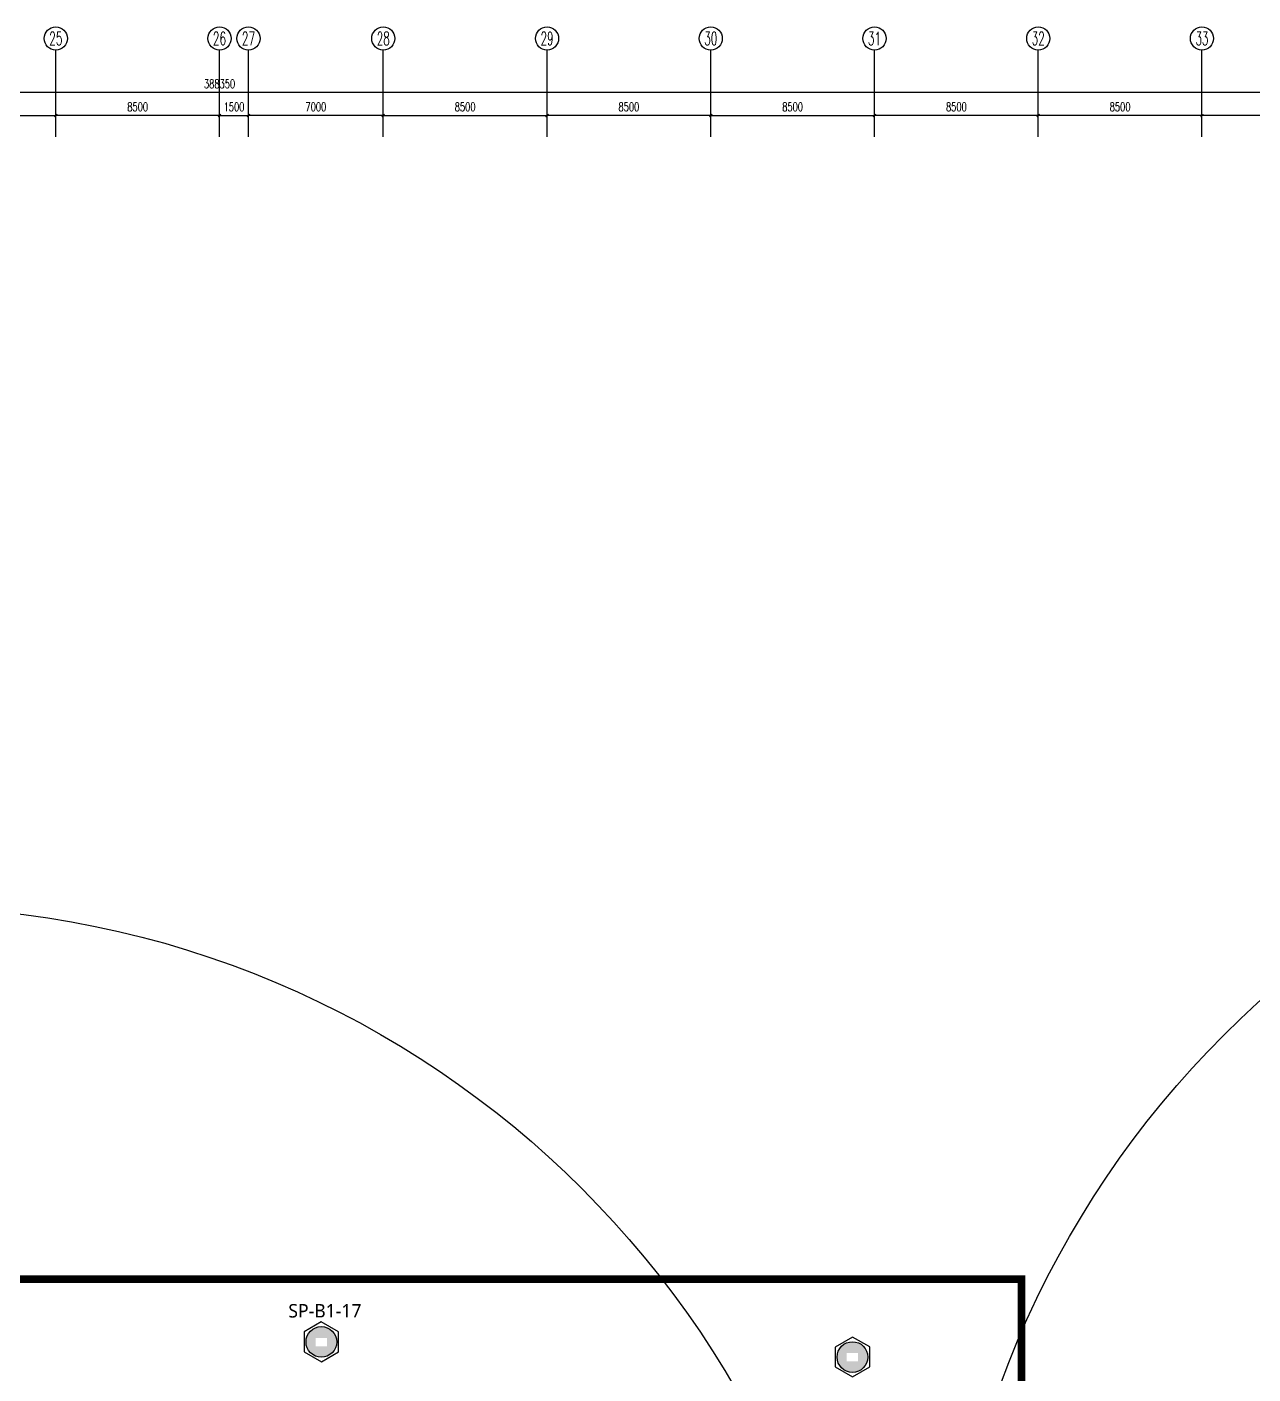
# Model space of a CAD drawing. Extents: x 0 to 3879896, y -114000 to 391286.
# Drawn here: x 2103323 to 2166973, y 320135 to 390086 of the extents above; entities that cross this region are included whole.
import ezdxf
from ezdxf.enums import TextEntityAlignment as Align

# ---------------------------------------------------------------- set-up
doc = ezdxf.new("R2010")
doc.units = 0
doc.header["$LTSCALE"] = 1000
doc.header["$MEASUREMENT"] = 0
doc.linetypes.add('SZGX_a-zzgr$0$DASHDOT2', pattern=[6, 3, -1.5, 0, -1.5])
doc.layers.get('0').update_dxf_attribs({"linetype": 'CONTINUOUS'})
doc.layers.get('Defpoints').update_dxf_attribs({"linetype": 'CONTINUOUS'})
for name, color, linetype in [('AP', 7, 'CONTINUOUS'), ('AXIS', 3, 'CONTINUOUS'), ('AXIS_TEXT', 7, 'CONTINUOUS'), ('T-METER DATA', 150, 'C_LINE'), ('WALL', 2, 'CONTINUOUS')]:
    doc.layers.add(name, color=color, linetype=linetype)
doc.layers.add('Arc_建筑红线', color=1, linetype='CONTINUOUS', lineweight=40)
doc.styles.add('_TCH_AXIS', font='COMPLEX', dxfattribs={"bigfont": 'GBCBIG'})
doc.styles.add('DIM_FONT', font='SIMPLEX', dxfattribs={"width": 0.7, "bigfont": 'GBCBIG'})
doc.styles.get("Standard").update_dxf_attribs({"font": 'GBENOR', "bigfont": 'GBCBIG'})
doc.linetypes.add('C_LINE', pattern='A,25.7,-2.08,["C",Standard,S=2.54,R=0,X=-0.54,Y=-1.27],-2.35', length=30.13)
doc.dimstyles.new('DIMN', dxfattribs={"dimscale": 1.5, "dimtxt": 300, "dimasz": 100, "dimexe": 250, "dimexo": 300, "dimgap": 150, "dimtad": 1, "dimdec": 0, "dimzin": 0, "dimdsep": 46, "dimtxsty": 'DIM_FONT', "dimblk": 'ARCHTICK', "dimcen": 0.09, "dimclrt": 7, "dimazin": 2, "dimtfac": 1, "dimtdec": 0, "dimtix": 1, "dimtmove": 2, "dimatfit": 3, "dimldrblk": 'ARCHTICK', "dimfxl": 1, "dimtolj": 1, "dimtzin": 0, "dimarcsym": 0})

# ---------------------------------------------------------------- blocks, each defined once
blk = doc.blocks.new('_ArchTick')
at = {"color": 0, "linetype": 'ByBlock', "const_width": 0.4}
blk.add_lwpolyline([(-0.5, -0.5), (0.5, 0.5)], dxfattribs=at)
blk = doc.blocks.new('*D527')
at = {"layer": 'AXIS', "color": 0, "lineweight": -2}
for p, q in [((1886471, 384836), (1886471, 387061)), ((2274821, 384836), (2274821, 387061)), ((2274821, 386686), (1886471, 386686))]:
    blk.add_line(p, q, dxfattribs=at)
at = {"layer": 'Defpoints', "color": 0, "transparency": 16777216}
for p in [(1886471, 386686), (1886471, 384386), (2274821, 384386)]:
    blk.add_point(p, dxfattribs=at)
at = {"layer": 'AXIS', "color": 0, "lineweight": -2, "xscale": 150, "yscale": 150, "zscale": 150, "rotation": 180}
blk.add_blockref('_ArchTick', (1886471, 386686), dxfattribs=at)
at = {"layer": 'AXIS', "color": 0, "lineweight": -2, "xscale": 150, "yscale": 150, "zscale": 150}
blk.add_blockref('_ArchTick', (2274821, 386686), dxfattribs=at)
at = {"layer": 'AXIS', "color": 7, "insert": (2113321, 387136), "char_height": 450, "attachment_point": 5, "style": 'DIM_FONT'}
blk.add_mtext('\\A1;388350', dxfattribs=at)
blk = doc.blocks.new('*D548')
at = {"layer": 'AXIS', "color": 0, "lineweight": -2}
for p, q in [((2096321, 384836), (2096321, 385861)), ((2096321, 385486), (2104821, 385486)), ((2104821, 384836), (2104821, 385861))]:
    blk.add_line(p, q, dxfattribs=at)
at = {"layer": 'Defpoints', "color": 0, "transparency": 16777216}
for p in [(2104821, 385486), (2096321, 384386), (2104821, 384386)]:
    blk.add_point(p, dxfattribs=at)
at = {"layer": 'AXIS', "color": 0, "lineweight": -2, "xscale": 150, "yscale": 150, "zscale": 150, "rotation": 180}
blk.add_blockref('_ArchTick', (2096321, 385486), dxfattribs=at)
at = {"layer": 'AXIS', "color": 0, "lineweight": -2, "xscale": 150, "yscale": 150, "zscale": 150}
blk.add_blockref('_ArchTick', (2104821, 385486), dxfattribs=at)
at = {"layer": 'AXIS', "color": 7, "insert": (2100571, 385936), "char_height": 450, "attachment_point": 5, "style": 'DIM_FONT'}
blk.add_mtext('\\A1;8500', dxfattribs=at)
blk = doc.blocks.new('*D549')
at = {"layer": 'AXIS', "color": 0, "lineweight": -2}
for p, q in [((2113321, 384836), (2113321, 385861)), ((2113321, 385486), (2114821, 385486)), ((2114821, 384836), (2114821, 385861))]:
    blk.add_line(p, q, dxfattribs=at)
at = {"layer": 'Defpoints', "color": 0, "transparency": 16777216}
for p in [(2114821, 385486), (2113321, 384386), (2114821, 384386)]:
    blk.add_point(p, dxfattribs=at)
at = {"layer": 'AXIS', "color": 0, "lineweight": -2, "xscale": 150, "yscale": 150, "zscale": 150, "rotation": 180}
blk.add_blockref('_ArchTick', (2113321, 385486), dxfattribs=at)
at = {"layer": 'AXIS', "color": 0, "lineweight": -2, "xscale": 150, "yscale": 150, "zscale": 150}
blk.add_blockref('_ArchTick', (2114821, 385486), dxfattribs=at)
at = {"layer": 'AXIS', "color": 7, "insert": (2114071, 385936), "char_height": 450, "attachment_point": 5, "style": 'DIM_FONT'}
blk.add_mtext('\\A1;1500', dxfattribs=at)
blk = doc.blocks.new('*D550')
at = {"layer": 'AXIS', "color": 0, "lineweight": -2}
for p, q in [((2104821, 384836), (2104821, 385861)), ((2113321, 385486), (2104821, 385486)), ((2113321, 384836), (2113321, 385861))]:
    blk.add_line(p, q, dxfattribs=at)
at = {"layer": 'Defpoints', "color": 0, "transparency": 16777216}
for p in [(2104821, 385486), (2104821, 384386), (2113321, 384386)]:
    blk.add_point(p, dxfattribs=at)
at = {"layer": 'AXIS', "color": 0, "lineweight": -2, "xscale": 150, "yscale": 150, "zscale": 150, "rotation": 180}
blk.add_blockref('_ArchTick', (2104821, 385486), dxfattribs=at)
at = {"layer": 'AXIS', "color": 0, "lineweight": -2, "xscale": 150, "yscale": 150, "zscale": 150}
blk.add_blockref('_ArchTick', (2113321, 385486), dxfattribs=at)
at = {"layer": 'AXIS', "color": 7, "insert": (2109071, 385936), "char_height": 450, "attachment_point": 5, "style": 'DIM_FONT'}
blk.add_mtext('\\A1;8500', dxfattribs=at)
blk = doc.blocks.new('*D551')
at = {"layer": 'AXIS', "color": 0, "lineweight": -2}
for p, q in [((2114821, 384836), (2114821, 385861)), ((2121821, 385486), (2114821, 385486)), ((2121821, 384836), (2121821, 385861))]:
    blk.add_line(p, q, dxfattribs=at)
at = {"layer": 'Defpoints', "color": 0, "transparency": 16777216}
for p in [(2114821, 385486), (2114821, 384386), (2121821, 384386)]:
    blk.add_point(p, dxfattribs=at)
at = {"layer": 'AXIS', "color": 0, "lineweight": -2, "xscale": 150, "yscale": 150, "zscale": 150, "rotation": 180}
blk.add_blockref('_ArchTick', (2114821, 385486), dxfattribs=at)
at = {"layer": 'AXIS', "color": 0, "lineweight": -2, "xscale": 150, "yscale": 150, "zscale": 150}
blk.add_blockref('_ArchTick', (2121821, 385486), dxfattribs=at)
at = {"layer": 'AXIS', "color": 7, "insert": (2118321, 385936), "char_height": 450, "attachment_point": 5, "style": 'DIM_FONT'}
blk.add_mtext('\\A1;7000', dxfattribs=at)
blk = doc.blocks.new('*D552')
at = {"layer": 'AXIS', "color": 0, "lineweight": -2}
for p, q in [((2121821, 384836), (2121821, 385861)), ((2121821, 385486), (2130321, 385486)), ((2130321, 384836), (2130321, 385861))]:
    blk.add_line(p, q, dxfattribs=at)
at = {"layer": 'Defpoints', "color": 0, "transparency": 16777216}
for p in [(2130321, 385486), (2121821, 384386), (2130321, 384386)]:
    blk.add_point(p, dxfattribs=at)
at = {"layer": 'AXIS', "color": 0, "lineweight": -2, "xscale": 150, "yscale": 150, "zscale": 150, "rotation": 180}
blk.add_blockref('_ArchTick', (2121821, 385486), dxfattribs=at)
at = {"layer": 'AXIS', "color": 0, "lineweight": -2, "xscale": 150, "yscale": 150, "zscale": 150}
blk.add_blockref('_ArchTick', (2130321, 385486), dxfattribs=at)
at = {"layer": 'AXIS', "color": 7, "insert": (2126071, 385936), "char_height": 450, "attachment_point": 5, "style": 'DIM_FONT'}
blk.add_mtext('\\A1;8500', dxfattribs=at)
blk = doc.blocks.new('*D553')
at = {"layer": 'AXIS', "color": 0, "lineweight": -2}
for p, q in [((2130321, 384836), (2130321, 385861)), ((2138821, 385486), (2130321, 385486)), ((2138821, 384836), (2138821, 385861))]:
    blk.add_line(p, q, dxfattribs=at)
at = {"layer": 'Defpoints', "color": 0, "transparency": 16777216}
for p in [(2130321, 385486), (2130321, 384386), (2138821, 384386)]:
    blk.add_point(p, dxfattribs=at)
at = {"layer": 'AXIS', "color": 0, "lineweight": -2, "xscale": 150, "yscale": 150, "zscale": 150, "rotation": 180}
blk.add_blockref('_ArchTick', (2130321, 385486), dxfattribs=at)
at = {"layer": 'AXIS', "color": 0, "lineweight": -2, "xscale": 150, "yscale": 150, "zscale": 150}
blk.add_blockref('_ArchTick', (2138821, 385486), dxfattribs=at)
at = {"layer": 'AXIS', "color": 7, "insert": (2134571, 385936), "char_height": 450, "attachment_point": 5, "style": 'DIM_FONT'}
blk.add_mtext('\\A1;8500', dxfattribs=at)
blk = doc.blocks.new('*D554')
at = {"layer": 'AXIS', "color": 0, "lineweight": -2}
for p, q in [((2147321, 384836), (2147321, 385861)), ((2155821, 385486), (2147321, 385486)), ((2155821, 384836), (2155821, 385861))]:
    blk.add_line(p, q, dxfattribs=at)
at = {"layer": 'Defpoints', "color": 0, "transparency": 16777216}
for p in [(2147321, 385486), (2147321, 384386), (2155821, 384386)]:
    blk.add_point(p, dxfattribs=at)
at = {"layer": 'AXIS', "color": 0, "lineweight": -2, "xscale": 150, "yscale": 150, "zscale": 150, "rotation": 180}
blk.add_blockref('_ArchTick', (2147321, 385486), dxfattribs=at)
at = {"layer": 'AXIS', "color": 0, "lineweight": -2, "xscale": 150, "yscale": 150, "zscale": 150}
blk.add_blockref('_ArchTick', (2155821, 385486), dxfattribs=at)
at = {"layer": 'AXIS', "color": 7, "insert": (2151571, 385936), "char_height": 450, "attachment_point": 5, "style": 'DIM_FONT'}
blk.add_mtext('\\A1;8500', dxfattribs=at)
blk = doc.blocks.new('*D555')
at = {"layer": 'AXIS', "color": 0, "lineweight": -2}
for p, q in [((2138821, 384836), (2138821, 385861)), ((2138821, 385486), (2147321, 385486)), ((2147321, 384836), (2147321, 385861))]:
    blk.add_line(p, q, dxfattribs=at)
at = {"layer": 'Defpoints', "color": 0, "transparency": 16777216}
for p in [(2147321, 385486), (2138821, 384386), (2147321, 384386)]:
    blk.add_point(p, dxfattribs=at)
at = {"layer": 'AXIS', "color": 0, "lineweight": -2, "xscale": 150, "yscale": 150, "zscale": 150, "rotation": 180}
blk.add_blockref('_ArchTick', (2138821, 385486), dxfattribs=at)
at = {"layer": 'AXIS', "color": 0, "lineweight": -2, "xscale": 150, "yscale": 150, "zscale": 150}
blk.add_blockref('_ArchTick', (2147321, 385486), dxfattribs=at)
at = {"layer": 'AXIS', "color": 7, "insert": (2143071, 385936), "char_height": 450, "attachment_point": 5, "style": 'DIM_FONT'}
blk.add_mtext('\\A1;8500', dxfattribs=at)
blk = doc.blocks.new('*D561')
at = {"layer": 'AXIS', "color": 0, "lineweight": -2}
for p, q in [((2155821, 384836), (2155821, 385861)), ((2164321, 385486), (2155821, 385486)), ((2164321, 384836), (2164321, 385861))]:
    blk.add_line(p, q, dxfattribs=at)
at = {"layer": 'Defpoints', "color": 0, "transparency": 16777216}
for p in [(2155821, 385486), (2155821, 384386), (2164321, 384386)]:
    blk.add_point(p, dxfattribs=at)
at = {"layer": 'AXIS', "color": 0, "lineweight": -2, "xscale": 150, "yscale": 150, "zscale": 150, "rotation": 180}
blk.add_blockref('_ArchTick', (2155821, 385486), dxfattribs=at)
at = {"layer": 'AXIS', "color": 0, "lineweight": -2, "xscale": 150, "yscale": 150, "zscale": 150}
blk.add_blockref('_ArchTick', (2164321, 385486), dxfattribs=at)
at = {"layer": 'AXIS', "color": 7, "insert": (2160071, 385936), "char_height": 450, "attachment_point": 5, "style": 'DIM_FONT'}
blk.add_mtext('\\A1;8500', dxfattribs=at)
blk = doc.blocks.new('*D562')
at = {"layer": 'AXIS', "color": 0, "lineweight": -2}
for p, q in [((2164321, 384836), (2164321, 385861)), ((2172821, 385486), (2164321, 385486)), ((2172821, 384836), (2172821, 385861))]:
    blk.add_line(p, q, dxfattribs=at)
at = {"layer": 'Defpoints', "color": 0, "transparency": 16777216}
for p in [(2164321, 385486), (2164321, 384386), (2172821, 384386)]:
    blk.add_point(p, dxfattribs=at)
at = {"layer": 'AXIS', "color": 0, "lineweight": -2, "xscale": 150, "yscale": 150, "zscale": 150, "rotation": 180}
blk.add_blockref('_ArchTick', (2164321, 385486), dxfattribs=at)
at = {"layer": 'AXIS', "color": 0, "lineweight": -2, "xscale": 150, "yscale": 150, "zscale": 150}
blk.add_blockref('_ArchTick', (2172821, 385486), dxfattribs=at)
at = {"layer": 'AXIS', "color": 7, "insert": (2168571, 385936), "char_height": 450, "attachment_point": 5, "style": 'DIM_FONT'}
blk.add_mtext('\\A1;8500', dxfattribs=at)

msp = doc.modelspace()

# ---------------------------------------------------------------- hatches: boundary and pattern name
at = {"layer": 'WALL', "linetype": 'ByBlock'}
h = msp.add_hatch(dxfattribs=at)
h.set_pattern_fill('ESCHER', color=3)
h.set_pattern_definition([(60, (-758642.094, -2079963.02), (-30.47999999, -7e-09), [27.94, -2.54]), (180, (-758642.094, -2079963.02), (15.24, -26.3964543), [27.94, -2.54]), (300, (-758642.094, -2079963.02), (30.47999999, -7e-09), [27.94, -2.54]), (60, (-758639.554, -2079963.02), (-30.47999999, -7e-09), [5.08, -25.4]), (300, (-758639.554, -2079963.02), (30.47999999, -7e-09), [5.08, -25.4]), (60, (-758643.364, -2079960.82), (-30.47999999, -7e-09), [5.08, -25.4]), (180, (-758643.364, -2079960.82), (15.24, -26.3964543), [5.08, -25.4]), (300, (-758643.364, -2079965.219), (30.47999999, -7e-09), [5.08, -25.4]), (180, (-758643.364, -2079965.219), (15.24, -26.3964543), [5.08, -25.4]), (60, (-758652.254, -2079963.02), (-30.47999999, -7e-09), [5.08, -25.4]), (300, (-758652.254, -2079963.02), (30.47999999, -7e-09), [5.08, -25.4]), (60, (-758637.014, -2079971.818), (-30.47999999, -7e-09), [5.08, -25.4]), (180, (-758637.014, -2079971.818), (15.24, -26.3964543), [5.08, -25.4]), (300, (-758637.014, -2079954.22), (30.47999999, -7e-09), [5.08, -25.4]), (180, (-758637.014, -2079954.22), (15.24, -26.3964543), [5.08, -25.4]), (0, (-758637.014, -2079958.62), (-15.24, 26.3964543), [17.78, -12.7]), (0, (-758637.014, -2079967.418), (-15.24, 26.3964543), [17.78, -12.7]), (120, (-758640.824, -2079956.42), (-30.47999999, 7e-09), [17.78, -12.7]), (120, (-758648.444, -2079960.82), (-30.47999999, 7e-09), [17.78, -12.7]), (240, (-758648.444, -2079965.219), (15.23999999, -26.3964543), [17.78, -12.7]), (240, (-758640.824, -2079969.618), (15.23999999, -26.3964543), [17.78, -12.7])])
h.paths.add_polyline_path([(2117809.7, 321803.1, 1), (2119401.6, 321803.1, 1)])
h.paths.add_polyline_path([(2118900, 322008.1), (2118900, 321573.6), (2118312, 321573.6), (2118312, 322008.1)], flags=16)
h = msp.add_hatch(dxfattribs=at)
h.set_pattern_fill('ESCHER', color=3)
h.set_pattern_definition([(60, (-731071.682, -2080746.902), (-30.47999999, -7e-09), [27.94, -2.54]), (180, (-731071.682, -2080746.902), (15.24, -26.3964543), [27.94, -2.54]), (300, (-731071.682, -2080746.902), (30.47999999, -7e-09), [27.94, -2.54]), (60, (-731069.142, -2080746.902), (-30.47999999, -7e-09), [5.08, -25.4]), (300, (-731069.142, -2080746.902), (30.47999999, -7e-09), [5.08, -25.4]), (60, (-731072.952, -2080744.702), (-30.47999999, -7e-09), [5.08, -25.4]), (180, (-731072.952, -2080744.702), (15.24, -26.3964543), [5.08, -25.4]), (300, (-731072.952, -2080749.1), (30.47999999, -7e-09), [5.08, -25.4]), (180, (-731072.952, -2080749.1), (15.24, -26.3964543), [5.08, -25.4]), (60, (-731081.842, -2080746.902), (-30.47999999, -7e-09), [5.08, -25.4]), (300, (-731081.842, -2080746.902), (30.47999999, -7e-09), [5.08, -25.4]), (60, (-731066.602, -2080755.7), (-30.47999999, -7e-09), [5.08, -25.4]), (180, (-731066.602, -2080755.7), (15.24, -26.3964543), [5.08, -25.4]), (300, (-731066.602, -2080738.103), (30.47999999, -7e-09), [5.08, -25.4]), (180, (-731066.602, -2080738.103), (15.24, -26.3964543), [5.08, -25.4]), (0, (-731066.602, -2080742.502), (-15.24, 26.3964543), [17.78, -12.7]), (0, (-731066.602, -2080751.3), (-15.24, 26.3964543), [17.78, -12.7]), (120, (-731070.412, -2080740.302), (-30.47999999, 7e-09), [17.78, -12.7]), (120, (-731078.032, -2080744.702), (-30.47999999, 7e-09), [17.78, -12.7]), (240, (-731078.032, -2080749.1), (15.23999999, -26.3964543), [17.78, -12.7]), (240, (-731070.412, -2080753.5), (15.23999999, -26.3964543), [17.78, -12.7])])
h.paths.add_polyline_path([(2145380.1, 321019.2, 1), (2146972, 321019.2, 1)])
h.paths.add_polyline_path([(2146470.5, 321224.2), (2146470.5, 320789.7), (2145882.4, 320789.7), (2145882.4, 321224.2)], flags=16)

# ---------------------------------------------------------------- linework, layer by layer
at = {"layer": 'Arc_建筑红线', "color": 20, "linetype": 'SZGX_a-zzgr$0$DASHDOT2', "ltscale": 0.2, "const_width": 400, "elevation": 0}
msp.add_lwpolyline([(2129528.4, 303600.5), (2137528.4, 311600.5), (2154948.4, 311600.5), (2154948.4, 325060.5), (2002488.4, 325060.5), (2002488.4, 311600.5), (1884278.4, 311600.5), (1883028.4, 309100.5), (1883028.4, 224070.5), (1988318.4, 224070.5), (1988318.4, 129100.5), (2129528.4, 129100.5), (2129528.4, 303600.5)], dxfattribs=at)
at = {"layer": 'AXIS'}
for p, q in [((2104821.4, 384386), (2104821.4, 388886)), ((2113321.4, 384386), (2113321.4, 388886)), ((2114821.4, 384386), (2114821.4, 388886)), ((2121821.4, 384386), (2121821.4, 388886)), ((2130321.4, 384386), (2130321.4, 388886)), ((2138821.4, 384386), (2138821.4, 388886)), ((2147321.4, 384386), (2147321.4, 388886)), ((2155821.4, 384386), (2155821.4, 388886)), ((2164321.4, 384386), (2164321.4, 388886))]:
    msp.add_line(p, q, dxfattribs=at)
for centre in [(2104821.4, 389486), (2113321.4, 389486), (2114821.4, 389486), (2121821.4, 389486), (2130321.4, 389486), (2138821.4, 389486), (2147321.4, 389486), (2155821.4, 389486), (2164321.4, 389486)]:
    msp.add_circle(centre, 600, dxfattribs=at)
at = {"layer": 'T-METER DATA', "color": 1, "linetype": 'ByBlock'}
for centre in [(2200820.3, 302395.7), (2096786.1, 294399.5)]:
    msp.add_circle(centre, 50000, dxfattribs=at)
at = {"layer": 'WALL', "color": 3, "linetype": 'ByBlock'}
for points in [[(2119503.6, 321292.3), (2119500.9, 322327.9), (2118602.8, 322843.4), (2117707.2, 322323.3), (2117709.8, 321287.7), (2118608, 320772.2)], [(2147074, 320508.4), (2147071.4, 321544), (2146173.2, 322059.5), (2145277.6, 321539.4), (2145280.3, 320503.8), (2146178.4, 319988.3)]]:
    msp.add_lwpolyline(points, close=True, dxfattribs=at)
for centre in [(2118605.7, 321803.1), (2146176.1, 321019.2)]:
    msp.add_circle(centre, 796, dxfattribs=at)

# ---------------------------------------------------------------- texts
at = {"layer": 'AP', "color": 3, "insert": (2116892.3, 323772.3), "char_height": 700, "attachment_point": 1}
msp.add_mtext_dynamic_manual_height_columns('{\\fMicrosoft YaHei|b0|i0|c134|p34;SP-B1-17}', width=3709.59, gutter_width=12.5, heights=[0], dxfattribs=at)
at = {"layer": 'AXIS_TEXT', "style": '_TCH_AXIS'}
for s, width, p, p2 in [('25', 0.617647, (2104482, 389146.6), (2105160.9, 389146.6)), ('26', 0.617647, (2112982, 389146.6), (2113660.9, 389146.6)), ('27', 0.617647, (2114482, 389146.6), (2115160.9, 389146.6)), ('28', 0.617647, (2121482, 389146.6), (2122160.9, 389146.6)), ('29', 0.617647, (2129982, 389146.6), (2130660.9, 389146.6)), ('30', 0.636364, (2138482, 389146.6), (2139160.9, 389146.6)), ('31', 0.75, (2146982, 389146.6), (2147660.9, 389146.6)), ('32', 0.636364, (2155482, 389146.6), (2156160.9, 389146.6)), ('33', 0.636364, (2163982, 389146.6), (2164660.9, 389146.6))]:
    msp.add_text(s, height=678.82, dxfattribs=dict(at, width=width)).set_placement(p, p2, align=Align.FIT)

# ---------------------------------------------------------------- dimensions: what is measured, and where the dimension line sits
at = {"layer": 'AXIS'}
for base, p1, p2, picture, middle in [((1886471.4, 386686), (2274821.4, 384386), (1886471.4, 384386), '*D527', (2113321.4, 387136)), ((2104821.4, 385486), (2113321.4, 384386), (2104821.4, 384386), '*D550', (2109071.4, 385936)), ((2114821.4, 385486), (2121821.4, 384386), (2114821.4, 384386), '*D551', (2118321.4, 385936)), ((2130321.4, 385486), (2138821.4, 384386), (2130321.4, 384386), '*D553', (2134571.4, 385936)), ((2147321.4, 385486), (2155821.4, 384386), (2147321.4, 384386), '*D554', (2151571.4, 385936)), ((2155821.4, 385486), (2164321.4, 384386), (2155821.4, 384386), '*D561', (2160071.4, 385936)), ((2164321.4, 385486), (2172821.4, 384386), (2164321.4, 384386), '*D562', (2168571.4, 385936))]:
    dim = msp.add_linear_dim(base=base, p1=p1, p2=p2, angle=180, dimstyle='DIMN', dxfattribs=at)
    dim.commit()
    dim.dimension.update_dxf_attribs({"geometry": picture, "text_midpoint": middle, "dimtype": 128})
for base, p1, p2, picture, middle in [((2104821.4, 385486), (2096321.4, 384386), (2104821.4, 384386), '*D548', (2100571.4, 385936)), ((2114821.4, 385486), (2113321.4, 384386), (2114821.4, 384386), '*D549', (2114071.4, 385936)), ((2130321.4, 385486), (2121821.4, 384386), (2130321.4, 384386), '*D552', (2126071.4, 385936)), ((2147321.4, 385486), (2138821.4, 384386), (2147321.4, 384386), '*D555', (2143071.4, 385936))]:
    dim = msp.add_linear_dim(base=base, p1=p1, p2=p2, dimstyle='DIMN', dxfattribs=at)
    dim.commit()
    dim.dimension.update_dxf_attribs({"geometry": picture, "text_midpoint": middle, "dimtype": 128})

doc.saveas('drawing.dxf')
